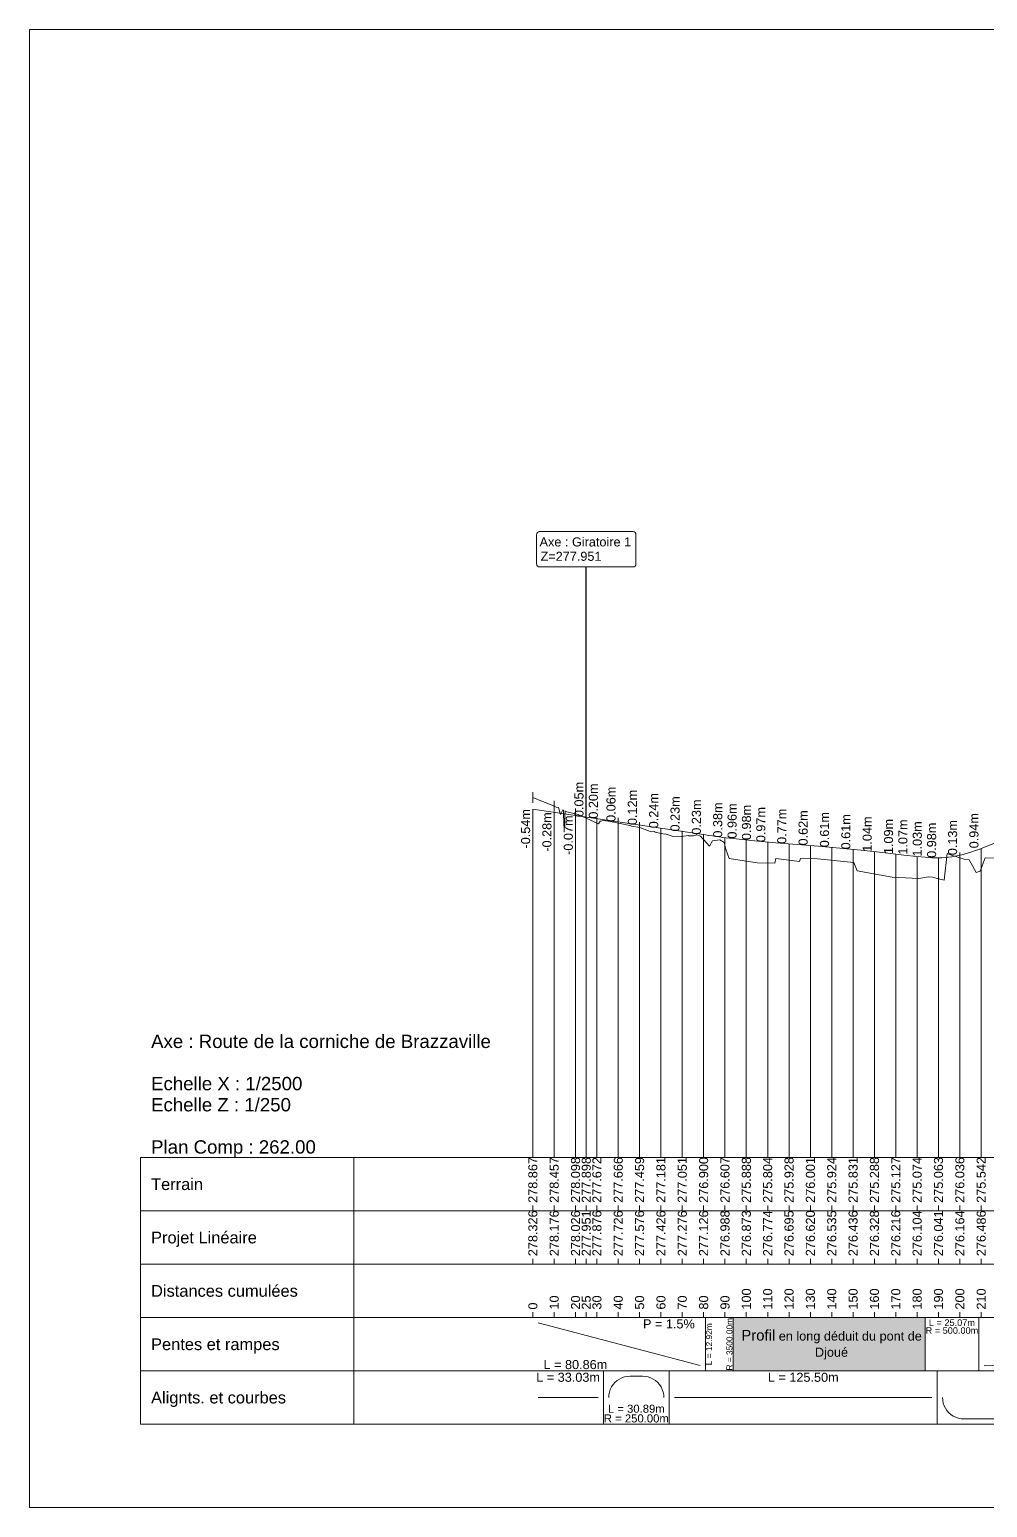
# Model space of a CAD drawing. Extents: x -67 to 3544, y -51 to 656.
# Drawn here: x -67 to 382, y -36 to 656 of the extents above; entities that cross this region are included whole.
import ezdxf
from ezdxf.enums import TextEntityAlignment as Align

# ---------------------------------------------------------------- set-up
doc = ezdxf.new("R2010")
doc.units = 0
doc.layers.get('0').update_dxf_attribs({"lineweight": 0})
doc.layers.add('1-PL-Gris', color=254, linetype='Continuous')
for name, color, linetype, lineweight in [('Route - Route de la corniche de Brazzaville - PL - A3_ligne', 5, 'Continuous', 0), ('Route - Route de la corniche de Brazzaville - PL - Habillage - Intersection d’axes', 7, 'Continuous', 0), ('Route - Route de la corniche de Brazzaville - PL - Projet Linéaire', 7, 'Continuous', 0), ('Route - Route de la corniche de Brazzaville - PL - Terrain', 3, 'Continuous', 0)]:
    doc.layers.add(name, color=color, linetype=linetype, lineweight=lineweight)
doc.styles.add('CoteHor', font='arial.ttf', dxfattribs={"height": 0.0022})
doc.styles.add('CoteHorA', font='arial.ttf', dxfattribs={"height": 0.0022})
doc.styles.add('CoteHorB', font='arial.ttf', dxfattribs={"height": 0.0022})
doc.styles.add('CoteHorC', font='arial.ttf', dxfattribs={"height": 0.0022})
doc.styles.add('CoteHorD', font='arial.ttf', dxfattribs={"height": 0.0022})
doc.styles.add('CoteTitre', font='arial.ttf', dxfattribs={"height": 0.0017})
doc.styles.add('CoteTitreA', font='arial.ttf', dxfattribs={"height": 0.0017})
doc.styles.add('CoteVert', font='arial.ttf', dxfattribs={"height": 0.0017})
doc.styles.add('CoteVertA', font='arial.ttf', dxfattribs={"height": 0.0017})
doc.styles.add('CoteVertB', font='arial.ttf', dxfattribs={"height": 0.0017})
doc.styles.add('Etiquette', font='arial.ttf', dxfattribs={"height": 0.5})
doc.styles.add('ProfilCartouche', font='arial.ttf', dxfattribs={"height": 0.0025})
doc.styles.get("Standard").update_dxf_attribs({"font": 'arial.ttf'})
doc.dimstyles.get("Standard").update_dxf_attribs({"dimtxt": 0.18, "dimasz": 0.18, "dimexe": 0.18, "dimexo": 0.0625, "dimgap": 0.09, "dimtad": 0, "dimtih": 1, "dimtoh": 1, "dimdec": 4, "dimzin": 0, "dimdsep": 46, "dimtxsty": 'Standard', "dimcen": 0.09, "dimadec": 0, "dimazin": 0, "dimtfac": 1, "dimtdec": 4, "dimtofl": 0, "dimtmove": 0, "dimatfit": 3, "dimfxl": 1, "dimtolj": 1, "dimtzin": 0, "dimarcsym": 0})

msp = doc.modelspace()

# ---------------------------------------------------------------- hatches: boundary and pattern name
at = {"layer": '1-PL-Gris'}
msp.add_hatch(color=256, dxfattribs=at).paths.add_polyline_path([(262.65484, 52.49044), (352.65484, 52.49044), (352.65484, 27.49044), (262.65484, 27.49044)])

# ---------------------------------------------------------------- linework, layer by layer
at = {"color": 7, "linetype": 'Continuous'}
for p, q in [((168.88504, 293.66024), (168.88504, 298.66024)), ((178.88504, 289.56388), (178.88504, 294.56388)), ((188.88504, 285.97333), (188.88504, 290.97333)), ((168.88504, 127.49044), (168.88504, 290.7518)), ((178.88504, 127.49044), (178.88504, 289.2518)), ((188.88504, 127.49044), (188.88504, 287.7518)), ((193.88504, 283.96779), (193.88504, 288.96779)), ((193.88504, 127.49044), (193.88504, 287.0018)), ((198.88504, 281.71349), (198.88504, 286.71349)), ((198.88504, 127.49044), (198.88504, 286.2518)), ((208.88504, 281.65254), (208.88504, 286.65254)), ((208.88504, 127.49044), (208.88504, 284.7518)), ((218.88504, 279.58022), (218.88504, 284.58022)), ((218.88504, 127.49044), (218.88504, 283.2518)), ((228.88504, 276.80343), (228.88504, 281.80343)), ((228.88504, 127.49044), (228.88504, 281.7518)), ((238.88504, 275.50088), (238.88504, 280.50088)), ((238.88504, 127.49044), (238.88504, 280.2518)), ((248.88504, 273.98659), (248.88504, 278.98659)), ((248.88504, 127.49044), (248.88504, 278.7518)), ((258.88504, 127.49044), (258.88504, 277.3713)), ((258.88504, 271.06147), (258.88504, 276.06147)), ((268.88504, 127.49044), (268.88504, 276.22007)), ((278.88504, 127.49044), (278.88504, 275.22884)), ((288.88504, 127.49044), (288.88504, 274.43895)), ((298.88504, 127.49044), (298.88504, 273.69186)), ((308.88504, 127.49044), (308.88504, 272.84532)), ((318.88504, 127.49044), (318.88504, 271.8535)), ((328.88504, 127.49044), (328.88504, 270.77261)), ((368.88504, 265.35015), (368.88504, 270.35015)), ((378.88504, 127.49044), (378.88504, 272.35175)), ((268.88504, 263.87523), (268.88504, 268.87523)), ((278.88504, 263.02923), (278.88504, 268.02923)), ((288.88504, 264.2699), (288.88504, 269.2699)), ((298.88504, 265.00527), (298.88504, 270.00527)), ((308.88504, 264.23014), (308.88504, 269.23014)), ((318.88504, 263.29625), (318.88504, 268.29625)), ((338.88504, 127.49044), (338.88504, 269.64969)), ((348.88504, 127.49044), (348.88504, 268.53138)), ((358.88504, 127.49044), (358.88504, 267.90344)), ((368.88504, 127.49044), (368.88504, 269.13356)), ((378.88504, 260.40914), (378.88504, 265.40914)), ((328.88504, 257.8694), (328.88504, 262.8694)), ((338.88504, 256.25685), (338.88504, 261.25685)), ((348.88504, 255.73102), (348.88504, 260.73102)), ((358.88504, 255.62509), (358.88504, 260.62509)), ((-14.92162, 2.49044), (-14.92162, 127.49044)), ((1188.69424, 127.49044), (-14.92162, 127.49044)), ((85.07838, 127.49044), (85.07838, 2.49044)), ((1188.69424, 102.49044), (-14.92162, 102.49044)), ((1188.69424, 77.49044), (-14.92162, 77.49044)), ((1188.69424, 52.49044), (-14.92162, 52.49044)), ((168.88504, 54.99044), (168.88504, 52.49044)), ((247.24045, 29.99044), (171.38504, 49.99044)), ((178.88504, 54.99044), (178.88504, 52.49044)), ((188.88504, 54.99044), (188.88504, 52.49044)), ((193.88504, 54.99044), (193.88504, 52.49044)), ((198.88504, 54.99044), (198.88504, 52.49044)), ((208.88504, 54.99044), (208.88504, 52.49044)), ((218.88504, 54.99044), (218.88504, 52.49044)), ((228.88504, 54.99044), (228.88504, 52.49044)), ((238.88504, 54.99044), (238.88504, 52.49044)), ((248.88504, 54.99044), (248.88504, 52.49044)), ((249.74045, 52.49044), (249.74045, 27.49044)), ((258.88504, 54.99044), (258.88504, 52.49044)), ((262.65484, 52.49044), (262.65484, 27.49044)), ((268.88504, 54.99044), (268.88504, 52.49044)), ((278.88504, 54.99044), (278.88504, 52.49044)), ((288.88504, 54.99044), (288.88504, 52.49044)), ((298.88504, 54.99044), (298.88504, 52.49044)), ((308.88504, 54.99044), (308.88504, 52.49044)), ((318.88504, 54.99044), (318.88504, 52.49044)), ((328.88504, 54.99044), (328.88504, 52.49044)), ((338.88504, 54.99044), (338.88504, 52.49044)), ((348.88504, 54.99044), (348.88504, 52.49044)), ((352.65484, 52.49044), (352.65484, 27.49044)), ((358.88504, 54.99044), (358.88504, 52.49044)), ((368.88504, 54.99044), (368.88504, 52.49044)), ((377.71922, 52.49044), (377.71922, 27.49044)), ((378.88504, 54.99044), (378.88504, 52.49044)), ((380.21922, 29.99044), (1139.50327, 49.99044)), ((1188.69424, 27.49044), (-14.92162, 27.49044)), ((201.91716, 27.49044), (201.91716, 2.49044)), ((205.75691, 19.99044), (206.48363, 21.07806)), ((206.48363, 21.07806), (207.3461, 22.06151)), ((207.3461, 22.06151), (208.32955, 22.92397)), ((208.32955, 22.92397), (209.41716, 23.6507)), ((209.41716, 23.6507), (210.59033, 24.22924)), ((210.59033, 24.22924), (211.82897, 24.6497)), ((211.82897, 24.6497), (213.1119, 24.90489)), ((213.1119, 24.90489), (214.41716, 24.99044)), ((214.41716, 24.99044), (220.30408, 24.99044)), ((221.60934, 24.90489), (220.30408, 24.99044)), ((222.89227, 24.6497), (221.60934, 24.90489)), ((224.13092, 24.22924), (222.89227, 24.6497)), ((225.30408, 23.6507), (224.13092, 24.22924)), ((226.3917, 22.92397), (225.30408, 23.6507)), ((227.37515, 22.06151), (226.3917, 22.92397)), ((228.23761, 21.07806), (227.37515, 22.06151)), ((228.96434, 19.99044), (228.23761, 21.07806)), ((232.80408, 27.49044), (232.80408, 2.49044)), ((358.30647, 27.49044), (358.30647, 2.49044)), ((199.41716, 14.99044), (171.38504, 14.99044)), ((204.41716, 14.99044), (204.50271, 16.2957)), ((204.50271, 16.2957), (204.75791, 17.57863)), ((204.75791, 17.57863), (205.17837, 18.81728)), ((205.17837, 18.81728), (205.75691, 19.99044)), ((229.54288, 18.81728), (228.96434, 19.99044)), ((229.96334, 17.57863), (229.54288, 18.81728)), ((230.21853, 16.2957), (229.96334, 17.57863)), ((230.30408, 14.99044), (230.21853, 16.2957)), ((355.80647, 14.99044), (235.30408, 14.99044)), ((360.80647, 14.99044), (360.89203, 13.68518)), ((360.89203, 13.68518), (361.14722, 12.40225)), ((361.14722, 12.40225), (361.56768, 11.16361)), ((361.56768, 11.16361), (362.14622, 9.99044)), ((362.14622, 9.99044), (362.87294, 8.90283)), ((362.87294, 8.90283), (363.73541, 7.91937)), ((363.73541, 7.91937), (364.71886, 7.05691)), ((364.71886, 7.05691), (365.80647, 6.33019)), ((1188.69424, 2.49044), (-14.92162, 2.49044)), ((365.80647, 6.33019), (366.97964, 5.75165)), ((366.97964, 5.75165), (368.21828, 5.33118)), ((368.21828, 5.33118), (369.50121, 5.07599)), ((369.50121, 5.07599), (370.80647, 4.99044)), ((370.80647, 4.99044), (427.50066, 4.99044))]:
    msp.add_line(p, q, dxfattribs=at)
at = {"linetype": 'Continuous'}
for p, q in [((168.88504, 104.99044), (168.88504, 102.49044)), ((178.88504, 104.99044), (178.88504, 102.49044)), ((188.88504, 104.99044), (188.88504, 102.49044)), ((193.88504, 104.99044), (193.88504, 102.49044)), ((198.88504, 104.99044), (198.88504, 102.49044)), ((208.88504, 104.99044), (208.88504, 102.49044)), ((218.88504, 104.99044), (218.88504, 102.49044)), ((228.88504, 104.99044), (228.88504, 102.49044)), ((238.88504, 104.99044), (238.88504, 102.49044)), ((248.88504, 104.99044), (248.88504, 102.49044)), ((258.88504, 104.99044), (258.88504, 102.49044)), ((268.88504, 104.99044), (268.88504, 102.49044)), ((278.88504, 104.99044), (278.88504, 102.49044)), ((288.88504, 104.99044), (288.88504, 102.49044)), ((298.88504, 104.99044), (298.88504, 102.49044)), ((308.88504, 104.99044), (308.88504, 102.49044)), ((318.88504, 104.99044), (318.88504, 102.49044)), ((328.88504, 104.99044), (328.88504, 102.49044)), ((338.88504, 104.99044), (338.88504, 102.49044)), ((348.88504, 104.99044), (348.88504, 102.49044)), ((358.88504, 104.99044), (358.88504, 102.49044)), ((368.88504, 104.99044), (368.88504, 102.49044)), ((378.88504, 104.99044), (378.88504, 102.49044)), ((168.88504, 79.99044), (168.88504, 77.49044)), ((178.88504, 79.99044), (178.88504, 77.49044)), ((188.88504, 79.99044), (188.88504, 77.49044)), ((193.88504, 79.99044), (193.88504, 77.49044)), ((198.88504, 79.99044), (198.88504, 77.49044)), ((208.88504, 79.99044), (208.88504, 77.49044)), ((218.88504, 79.99044), (218.88504, 77.49044)), ((228.88504, 79.99044), (228.88504, 77.49044)), ((238.88504, 79.99044), (238.88504, 77.49044)), ((248.88504, 79.99044), (248.88504, 77.49044)), ((258.88504, 79.99044), (258.88504, 77.49044)), ((268.88504, 79.99044), (268.88504, 77.49044)), ((278.88504, 79.99044), (278.88504, 77.49044)), ((288.88504, 79.99044), (288.88504, 77.49044)), ((298.88504, 79.99044), (298.88504, 77.49044)), ((308.88504, 79.99044), (308.88504, 77.49044)), ((318.88504, 79.99044), (318.88504, 77.49044)), ((328.88504, 79.99044), (328.88504, 77.49044)), ((338.88504, 79.99044), (338.88504, 77.49044)), ((348.88504, 79.99044), (348.88504, 77.49044)), ((358.88504, 79.99044), (358.88504, 77.49044)), ((368.88504, 79.99044), (368.88504, 77.49044)), ((378.88504, 79.99044), (378.88504, 77.49044))]:
    msp.add_line(p, q, dxfattribs=at)
msp.add_lwpolyline([(-66.83891, 656.01407), (1208.16109, 656.01407), (1208.16109, -36.48593), (-66.83891, -36.48593)], close=True)
at = {"layer": 'Route - Route de la corniche de Brazzaville - PL - A3_ligne', "color": 5, "linetype": 'Continuous', "flags": 128}
msp.add_lwpolyline([(262.65484, 276.92466), (272.65484, 275.79374), (282.65484, 274.88702), (292.65484, 274.16783), (302.65484, 273.40385), (312.65484, 272.50736), (322.65484, 271.45786), (332.65484, 270.35798), (342.65484, 269.22111), (348.80182, 268.53984), (352.65484, 268.14832), (353.19792, 268.09486)], dxfattribs=at)
at = {"layer": 'Route - Route de la corniche de Brazzaville - PL - Habillage - Intersection d’axes'}
for p, q in [((170.57806, 419.2945), (170.57806, 405.67047)), ((215.74099, 420.74554), (172.02909, 420.74554)), ((217.19203, 405.67047), (217.19203, 419.2945)), ((172.02909, 404.21941), (215.74099, 404.21943))]:
    msp.add_line(p, q, dxfattribs=at)
for centre, start, end in [((172.02909, 419.2945), 90, 180), ((215.74099, 419.2945), 0, 90), ((172.02909, 405.67047), 180, 270), ((215.74099, 405.67047), 270, 0)]:
    msp.add_arc(centre, 1.45104, start, end, dxfattribs=at)
at = {"layer": 'Route - Route de la corniche de Brazzaville - PL - Projet Linéaire', "color": 251, "linetype": 'Continuous'}
for p, q in [((377.71922, 271.88542), (1142.00327, 577.59904)), ((249.74045, 278.62349), (168.88504, 290.7518)), ((262.65484, 276.92466), (272.65484, 275.79374)), ((272.65484, 275.79374), (282.65484, 274.88702)), ((282.65484, 274.88702), (292.65484, 274.16783)), ((292.65484, 274.16783), (302.65484, 273.40385)), ((302.65484, 273.40385), (312.65484, 272.50736)), ((312.65484, 272.50736), (322.65484, 271.45786)), ((322.65484, 271.45786), (332.65484, 270.35798)), ((332.65484, 270.35798), (342.65484, 269.22111)), ((342.65484, 269.22111), (348.80182, 268.53984)), ((348.80182, 268.53984), (352.65484, 268.14832))]:
    msp.add_line(p, q, dxfattribs=at)
at = {"layer": 'Route - Route de la corniche de Brazzaville - PL - Projet Linéaire', "color": 1, "linetype": 'Continuous'}
for p, q in [((377.71922, 271.88542), (1142.00327, 577.59904)), ((249.74045, 278.62349), (168.88504, 290.7518)), ((262.65484, 276.92466), (272.65484, 275.79374)), ((272.65484, 275.79374), (282.65484, 274.88702)), ((282.65484, 274.88702), (292.65484, 274.16783)), ((292.65484, 274.16783), (302.65484, 273.40385)), ((302.65484, 273.40385), (312.65484, 272.50736)), ((312.65484, 272.50736), (322.65484, 271.45786)), ((322.65484, 271.45786), (332.65484, 270.35798)), ((332.65484, 270.35798), (342.65484, 269.22111)), ((342.65484, 269.22111), (348.80182, 268.53984)), ((348.80182, 268.53984), (352.65484, 268.14832))]:
    msp.add_line(p, q, dxfattribs=at)
at = {"layer": 'Route - Route de la corniche de Brazzaville - PL - Projet Linéaire', "color": 251, "linetype": 'Continuous'}
for centre, major_axis, ratio, start_param, end_param in [((302.23454, 35274.68665), (0, -35000), 0.1, 6.268186432, 6.27187658), ((357.7352, 5267.89021), (0, -5000), 0.099999996, 6.273024417, 6.323163993)]:
    msp.add_ellipse(centre, major_axis=major_axis, ratio=ratio, start_param=start_param, end_param=end_param, dxfattribs=at)
at = {"layer": 'Route - Route de la corniche de Brazzaville - PL - Projet Linéaire', "color": 1, "linetype": 'Continuous'}
for centre, major_axis, ratio, start_param, end_param in [((302.23454, 35274.68665), (0, -35000), 0.1, 6.268186432, 6.27187658), ((357.7352, 5267.89021), (0, -5000), 0.099999996, 6.273024417, 6.323163993)]:
    msp.add_ellipse(centre, major_axis=major_axis, ratio=ratio, start_param=start_param, end_param=end_param, dxfattribs=at)
at = {"layer": 'Route - Route de la corniche de Brazzaville - PL - Terrain', "color": 114, "linetype": 'Continuous', "flags": 128}
msp.add_lwpolyline([(168.88504, 296.16024), (173.42782, 294.22918), (177.88214, 292.53999), (179.85774, 291.6021), (180.97912, 291.4234), (181.79835, 288.1711), (182.88495, 290.36943), (183.26539, 290.17653), (183.40154, 282.86267), (183.91148, 282.36329), (183.94081, 286.74564), (184.0218, 289.8748), (184.26019, 289.64179), (190.14, 288.15627), (199.63511, 283.87532), (200.449, 285.08729), (201.91716, 285.321), (205.28595, 284.91019), (214.37778, 283.04477), (214.48602, 283.1268), (215.11317, 282.80666), (219.03734, 282.05435), (224.32469, 280.07847), (225.73599, 280.23234), (226.116, 279.96636), (230.49498, 278.93711), (230.91229, 279.15571), (232.80408, 278.47393), (234.55744, 277.83443), (236.48928, 278.07349), (238.33901, 277.89044), (241.73187, 278.32651), (241.80571, 278.13535), (244.07324, 278.17936), (245.6936, 278.69398), (247.40591, 278.13517), (251.61815, 273.44038), (252.99179, 275.85587), (256.409, 276.41244), (258.57205, 275.10956), (259.22162, 271.89671), (260.84944, 267.55442), (273.94458, 265.63277), (282.2145, 265.46341), (282.65163, 267.5844), (293.71407, 266.1389), (294.32541, 267.6442), (302.21174, 267.40391), (319.18666, 265.76961), (320.73034, 261.85746), (337.25113, 258.84277), (349.74774, 258.18565), (354.23168, 258.94645), (356.15849, 258.90968), (358.30647, 258.2893), (361.60693, 257.50015), (363.00633, 269.98697), (364.59064, 269.27415), (368.88504, 267.85015), (370.87481, 267.35382), (373.26237, 267.01669), (376.58886, 260.98316), (378.40424, 261.65014), (380.71983, 267.86473), (389.72731, 267.61866)], dxfattribs=at)

# ---------------------------------------------------------------- texts
at = {"color": 7, "style": 'CoteVertB'}
for s, p in [('0.05m', (193.88504, 287.0018)), ('0.20m', (200.61421, 286.2518)), ('0.06m', (208.88504, 284.7518)), ('0.12m', (218.88504, 283.2518)), ('0.24m', (228.88504, 281.7518)), ('0.23m', (238.88504, 280.2518)), ('0.23m', (248.88504, 278.7518)), ('0.38m', (258.88504, 277.3713)), ('0.96m', (265.61421, 276.92466)), ('0.98m', (272.34338, 276.22007)), ('0.97m', (279.07254, 275.22884)), ('0.77m', (288.88504, 274.43895)), ('0.62m', (298.88504, 273.69186)), ('0.61m', (308.88504, 272.84532)), ('0.61m', (318.88504, 271.8535)), ('1.04m', (328.88504, 270.77261)), ('1.09m', (338.88504, 269.64969)), ('1.07m', (345.61421, 269.38368)), ('1.03m', (352.34338, 268.53138)), ('0.98m', (359.07254, 267.90344)), ('0.13m', (368.88504, 269.13356)), ('0.94m', (378.88504, 272.35175))]:
    msp.add_text(s, height=4.25, rotation=90, dxfattribs=at).set_placement(p, align=Align.BOTTOM_LEFT)
for s, p in [('-0.54m', (168.88504, 290.7518)), ('-0.28m', (178.88504, 289.2518)), ('-0.07m', (188.88504, 287.7518))]:
    msp.add_text(s, height=4.25, rotation=90, dxfattribs=at).set_placement(p, align=Align.BOTTOM_RIGHT)
for s, height, style, p in [('Axe : Route de la corniche de Brazzaville', 6.25, 'ProfilCartouche', (-9.92162, 181.91752)), ('Echelle X : 1/2500', 6.25, 'ProfilCartouche', (-9.92162, 162.12585)), ('Echelle Z : 1/250', 6.25, 'ProfilCartouche', (-9.92162, 152.23002)), ('Plan Comp : 262.00', 6.25, 'ProfilCartouche', (-9.92162, 132.43836)), ('Projet Linéaire', 5.5, 'CoteHorA', (-9.92162, 89.99044))]:
    msp.add_text(s, height=height, dxfattribs=dict(style=style)).set_placement(p, align=Align.MIDDLE_LEFT)
at = {"color": 114, "style": 'CoteVert'}
for s, p in [('278.867', (168.88504, 106.24044)), ('278.457', (178.88504, 106.24044)), ('278.098', (188.88504, 106.24044)), ('277.898', (193.88504, 106.24044)), ('277.672', (198.88504, 106.24044)), ('277.666', (208.88504, 106.24044)), ('277.459', (218.88504, 106.24044)), ('277.181', (228.88504, 106.24044)), ('277.051', (238.88504, 106.24044)), ('276.900', (248.88504, 106.24044)), ('276.607', (258.88504, 106.24044)), ('275.888', (268.88504, 106.24044)), ('275.804', (278.88504, 106.24044)), ('275.928', (288.88504, 106.24044)), ('276.001', (298.88504, 106.24044)), ('275.924', (308.88504, 106.24044)), ('275.831', (318.88504, 106.24044)), ('275.288', (328.88504, 106.24044)), ('275.127', (338.88504, 106.24044)), ('275.074', (348.88504, 106.24044)), ('275.063', (358.88504, 106.24044)), ('276.036', (368.88504, 106.24044)), ('275.542', (378.88504, 106.24044))]:
    msp.add_text(s, height=4.25, rotation=90, dxfattribs=at).set_placement(p, align=Align.MIDDLE_LEFT)
at = {"color": 114, "style": 'CoteHor'}
msp.add_text('Terrain', height=5.5, dxfattribs=at).set_placement((-9.92162, 114.99044), align=Align.MIDDLE_LEFT)
at = {"style": 'CoteVertA'}
for s, p in [('278.326', (168.88504, 81.24044)), ('278.176', (178.88504, 81.24044)), ('278.026', (188.88504, 81.24044)), ('277.951', (193.88504, 81.24044)), ('277.876', (198.88504, 81.24044)), ('277.726', (208.88504, 81.24044)), ('277.576', (218.88504, 81.24044)), ('277.426', (228.88504, 81.24044)), ('277.276', (238.88504, 81.24044)), ('277.126', (248.88504, 81.24044)), ('276.988', (258.88504, 81.24044)), ('276.873', (268.88504, 81.24044)), ('276.774', (278.88504, 81.24044)), ('276.695', (288.88504, 81.24044)), ('276.620', (298.88504, 81.24044)), ('276.535', (308.88504, 81.24044)), ('276.436', (318.88504, 81.24044)), ('276.328', (328.88504, 81.24044)), ('276.216', (338.88504, 81.24044)), ('276.104', (348.88504, 81.24044)), ('276.041', (358.88504, 81.24044)), ('276.164', (368.88504, 81.24044)), ('276.486', (378.88504, 81.24044))]:
    msp.add_text(s, height=4.25, rotation=90, dxfattribs=at).set_placement(p, align=Align.MIDDLE_LEFT)
at = {"color": 7}
for s, style, p in [('Distances cumulées', 'CoteHorB', (-9.92162, 64.99044)), ('Pentes et rampes', 'CoteHorC', (-9.92162, 39.99044)), ('Alignts. et courbes', 'CoteHorD', (-9.92162, 14.99044))]:
    msp.add_text(s, height=5.5, dxfattribs=dict(at, style=style)).set_placement(p, align=Align.MIDDLE_LEFT)
at = {"color": 7, "style": 'CoteVertA'}
for s, p in [('10', (178.88504, 56.24044)), ('20', (188.88504, 56.24044)), ('25', (193.88504, 56.24044)), ('30', (198.88504, 56.24044)), ('40', (208.88504, 56.24044)), ('50', (218.88504, 56.24044)), ('60', (228.88504, 56.24044)), ('70', (238.88504, 56.24044)), ('80', (248.88504, 56.24044)), ('90', (258.88504, 56.24044)), ('100', (268.88504, 56.24044)), ('110', (278.88504, 56.24044)), ('120', (288.88504, 56.24044)), ('130', (298.88504, 56.24044)), ('140', (308.88504, 56.24044)), ('150', (318.88504, 56.24044)), ('160', (328.88504, 56.24044)), ('170', (338.88504, 56.24044)), ('180', (348.88504, 56.24044)), ('190', (358.88504, 56.24044)), ('200', (368.88504, 56.24044)), ('210', (378.88504, 56.24044)), ('0', (168.88504, 56.24044))]:
    msp.add_text(s, height=4.25, rotation=90, dxfattribs=at).set_placement(p, align=Align.MIDDLE_LEFT)
at = {"color": 7, "style": 'CoteTitre'}
msp.add_text('P = 1.5%', height=4.25, dxfattribs=at).set_placement((244.74045, 51.64044), align=Align.TOP_RIGHT)
msp.add_text('L = 12.92m', height=2.796115, rotation=90, dxfattribs=at).set_placement((250.02006, 39.99044), align=Align.TOP_CENTER)
msp.add_text('R = 3500.00m', height=2.796115, rotation=90, dxfattribs=at).set_placement((262.37523, 39.99044), align=Align.CENTER)
at = {"color": 7}
for s, height, style, p in [('L = 25.07m', 3.07172, 'CoteTitre', (365.18703, 51.64044)), ('R = 500.00m', 3.07172, 'CoteTitre', (365.18703, 47.95438)), ('L = 33.03m', 4.25, 'CoteTitreA', (185.4011, 26.64044)), ('L = 125.50m', 4.25, 'CoteTitreA', (295.55528, 26.64044))]:
    msp.add_text(s, height=height, dxfattribs=dict(at, style=style)).set_placement(p, align=Align.TOP_CENTER)
at = {"color": 7, "style": 'CoteTitre'}
msp.add_text('L = 80.86m', height=4.25, dxfattribs=at).set_placement((173.88504, 28.34044))
at = {"color": 7, "style": 'CoteTitreA'}
for s, p in [('R = 250.00m', (217.36062, 3.34044)), ('L = 30.89m', (217.36062, 7.88279))]:
    msp.add_text(s, height=3.78529, dxfattribs=at).set_placement(p, align=Align.CENTER)
at = {"layer": 'Route - Route de la corniche de Brazzaville - PL - Habillage - Intersection d’axes', "style": 'Etiquette'}
for s, p in [('Axe : Giratoire 1', (172.0384, 418.06865)), ('Z=277.951', (172.4949, 411.32816))]:
    msp.add_text(s, height=4.25, dxfattribs=at).set_placement(p, align=Align.TOP_LEFT)
at = {"layer": 'Route - Route de la corniche de Brazzaville - PL - Habillage - Intersection d’axes', "insert": (260.1501, 46.70489), "char_height": 5, "width": 96.5476316, "attachment_point": 1, "style": 'Etiquette'}
msp.add_mtext('\\pi6.376;Profil{\\H0.85x; en long déduit du pont de \\P\\pi40.87;Djoué}', dxfattribs=at)

# ---------------------------------------------------------------- leaders
at = {"layer": 'Route - Route de la corniche de Brazzaville - PL - Habillage - Intersection d’axes', "linetype": 'Continuous'}
msp.add_leader([(193.88504, 287.00046), (193.88501, 404.21942)], dimstyle='Standard', override={"dimasz": 0, "dimldrblk": 'None'}, dxfattribs=at)

doc.saveas('drawing.dxf')
